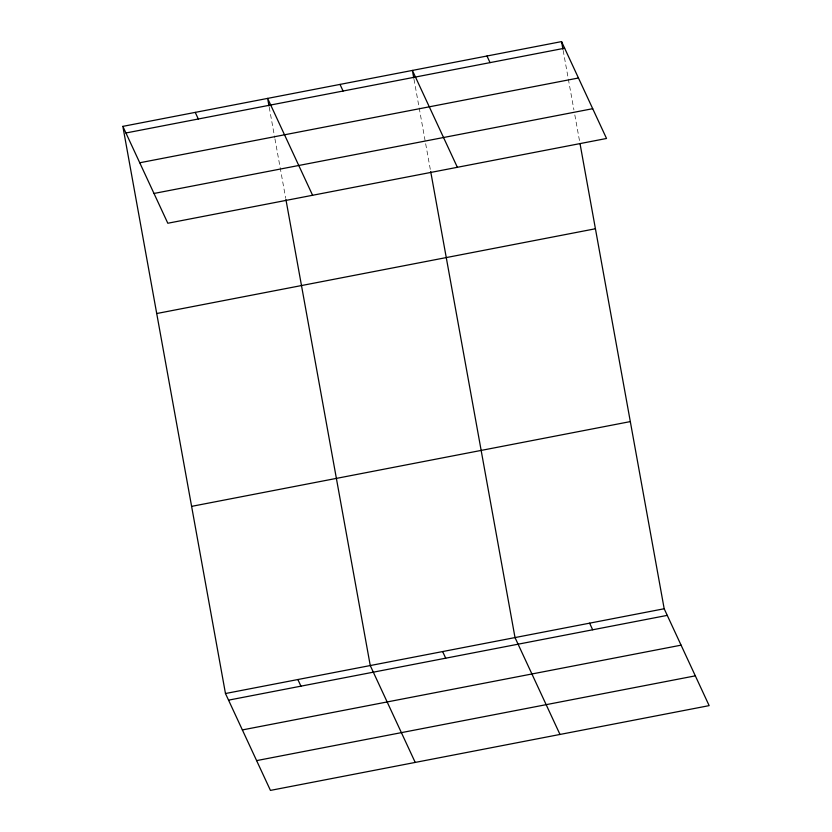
<?xml version="1.0" encoding="UTF-8"?>
<svg xmlns="http://www.w3.org/2000/svg" width="832" height="832" viewBox="0 0 832 832"><rect width="100%" height="100%" fill="white"/><g stroke="black" fill="none" stroke-linecap="round" stroke-linejoin="round"><path stroke-width="0.62" stroke-dasharray="4.16 3.12" d="M563.16 50.45L573.914 109.886M574.829 114.951L579.634 141.502M413.993 79.269L430.477 170.321M269.225 107.245L274.716 137.592M274.945 138.861L285.698 198.297"/><path stroke-width="1.25" d="M122.855 126.37L561.558 41.6L606.528 138.476L167.814 223.246L122.855 126.37L225.472 693.524L270.442 790.4L709.145 705.63L664.186 608.754L580.091 144.03M125.923 132.985L564.626 48.214M139.745 162.77L578.448 78M153.993 193.461L592.696 108.69M156.718 313.529L595.421 228.758M191.61 506.366L630.313 421.595M225.472 693.524L664.186 608.754M228.55 700.149L667.254 615.378M242.372 729.924L681.075 645.164M256.62 760.614L695.323 675.844M486.98 56.014L490.048 62.629M457.361 167.294L412.391 70.418L413.764 78.01M340.007 84.406L343.086 91.021M589.607 623.168L592.675 629.782M312.593 195.27L267.623 98.394L268.996 105.986M559.988 734.458L515.018 637.582L430.706 171.59M195.239 112.382L198.307 118.997M442.634 651.57L445.713 658.185M415.22 762.424L370.25 665.548L285.927 199.566M297.866 679.536L300.934 686.161M561.558 41.6L562.931 49.192"/></g></svg>
